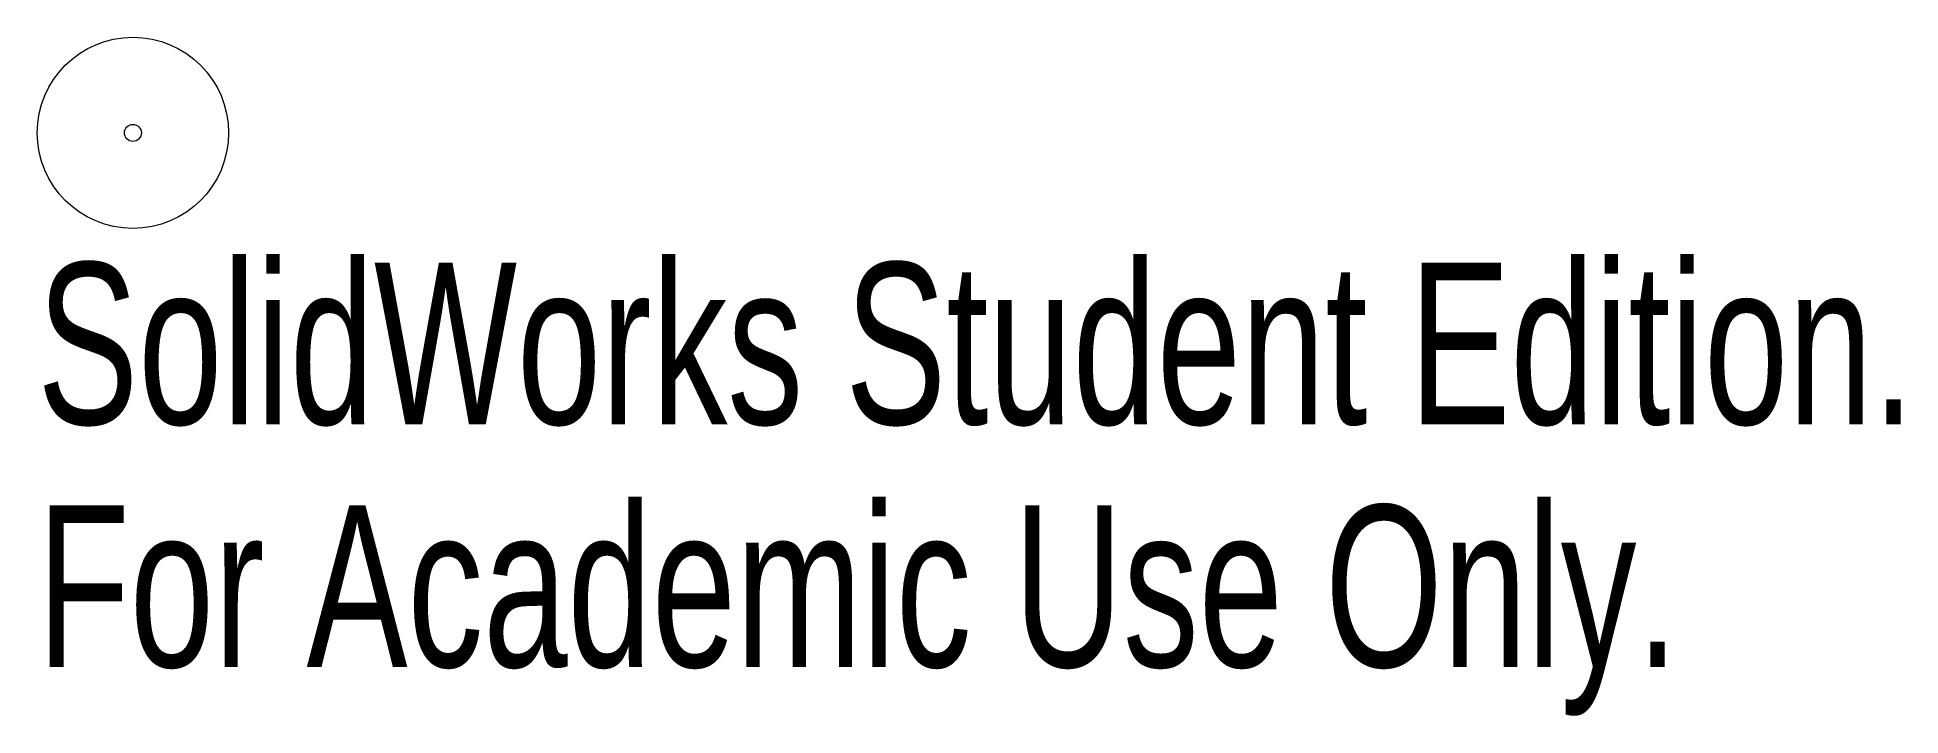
# Model space of a CAD drawing. Header units: inches. Extents: x -0.11 to 2.08, y -0.69 to 0.11.
import ezdxf

# ---------------------------------------------------------------- set-up
doc = ezdxf.new("R2010")
doc.units = ezdxf.units.IN
doc.header["$MEASUREMENT"] = 0
doc.styles.add('SLDTEXTSTYLE0', font='TXT', dxfattribs={"width": 0.7})

msp = doc.modelspace()

# ---------------------------------------------------------------- linework, layer by layer
at = {"color": 7, "linetype": 'Continuous', "lineweight": 15}
for radius in [0.1125, 0.01]:
    msp.add_circle((0, 0), radius, dxfattribs=at)

# ---------------------------------------------------------------- texts
at = {"color": 7, "linetype": 'Continuous', "char_height": 0.1903, "attachment_point": 1, "style": 'SLDTEXTSTYLE0'}
for s, insert in [('SolidWorks Student Edition.', (-0.1125, -0.1526)), ('For Academic Use Only.', (-0.1125, -0.4381))]:
    msp.add_mtext(s, dxfattribs=dict(at, insert=insert))

doc.saveas('drawing.dxf')
